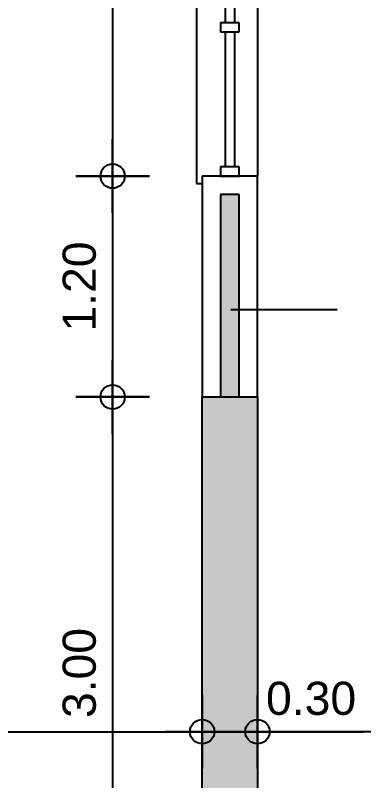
# Model space of a CAD drawing. Header units: metres. Extents: x -11 to 85, y -301 to 135.
# Drawn here: x 39.109 to 41, y 16.062 to 20.221 of the extents above; entities that cross this region are included whole.
import ezdxf

# ---------------------------------------------------------------- set-up
doc = ezdxf.new("R2010")
doc.units = ezdxf.units.M
doc.header["$LTSCALE"] = 0.036
doc.header["$PDMODE"] = 2
for name, color, linetype in [('arxitek corofos', 252, 'Continuous'), ('DIMBLK', 252, 'Continuous'), ('HLEK_FL001_SYMBOLS', 230, 'Continuous'), ('Parathira', 252, 'Continuous')]:
    doc.layers.add(name, color=color, linetype=linetype)
doc.styles.get("Standard").update_dxf_attribs({"font": 'arial.ttf'})
doc.dimstyles.new('CADWDOT', dxfattribs={"dimscale": 0.1, "dimtxt": 1.8, "dimasz": 0.08, "dimexe": 2, "dimexo": 0, "dimgap": 0.09, "dimtad": 0, "dimrnd": 0.001, "dimzin": 0, "dimdsep": 46, "dimtxsty": 'Standard', "dimblk1": 'ARTDIM', "dimblk2": 'ARTDIM', "dimsah": 1, "dimcen": 0.09, "dimdle": 0.05, "dimse1": 1, "dimse2": 1, "dimadec": 0, "dimazin": 0, "dimtfac": 1, "dimtmove": 0, "dimatfit": 3, "dimldrblk": 'ARTDIM', "dimfxl": 2, "dimtvp": 0.9999, "dimtolj": 1, "dimtzin": 0, "dimarcsym": 0})

# ---------------------------------------------------------------- blocks, each defined once
blk = doc.blocks.new('ARTDIM')
at = {"layer": 'DIMBLK'}
for p, q in [((0, -24.9975), (0, 24.9975)), ((-24.9975, 0), (24.9975, 0))]:
    blk.add_line(p, q, dxfattribs=at)
blk.add_circle((0, 0), 8.25, dxfattribs=at)
blk = doc.blocks.new('*D434')
at = {"layer": 'arxitek corofos', "color": 0, "lineweight": -2}
blk.add_line((22.4317, 16.3286), (40.1157, 16.3286), dxfattribs=at)
at = {"layer": 'Defpoints', "color": 0, "transparency": 16777216}
for p in [(22.4237, 16.3286), (40.1237, 16.3286), (40.1237, 16.3286)]:
    blk.add_point(p, dxfattribs=at)
at = {"layer": 'arxitek corofos', "color": 0, "lineweight": -2, "xscale": 0.008, "yscale": 0.008, "zscale": 0.008, "rotation": 180}
blk.add_blockref('ARTDIM', (22.4237, 16.3286), dxfattribs=at)
at = {"layer": 'arxitek corofos', "color": 0, "lineweight": -2, "xscale": 0.008, "yscale": 0.008, "zscale": 0.008}
blk.add_blockref('ARTDIM', (40.1237, 16.3286), dxfattribs=at)
at = {"layer": 'arxitek corofos', "color": 0, "insert": (31.2737, 16.5086), "char_height": 0.18, "attachment_point": 5}
blk.add_mtext('\\A1;17.70', dxfattribs=at)
blk = doc.blocks.new('*D435')
at = {"layer": 'arxitek corofos', "color": 0, "lineweight": -2}
for p, q in [((40.1317, 16.3286), (40.4157, 16.3286)), ((40.4237, 16.3286), (40.9983, 16.3286))]:
    blk.add_line(p, q, dxfattribs=at)
at = {"layer": 'Defpoints', "color": 0, "transparency": 16777216}
for p in [(40.1237, 18.1474), (40.4237, 18.1474), (40.4237, 16.3286)]:
    blk.add_point(p, dxfattribs=at)
at = {"layer": 'arxitek corofos', "color": 0, "lineweight": -2, "xscale": 0.008, "yscale": 0.008, "zscale": 0.008, "rotation": 180}
blk.add_blockref('ARTDIM', (40.1237, 16.3286), dxfattribs=at)
at = {"layer": 'arxitek corofos', "color": 0, "lineweight": -2, "xscale": 0.008, "yscale": 0.008, "zscale": 0.008}
blk.add_blockref('ARTDIM', (40.4237, 16.3286), dxfattribs=at)
at = {"layer": 'arxitek corofos', "color": 0, "insert": (40.715, 16.5086), "char_height": 0.18, "attachment_point": 5}
blk.add_mtext('\\A1;0.30', dxfattribs=at)
blk = doc.blocks.new('A$C52D13D70')
at = {"layer": 'Parathira'}
for p, q in [((-0.33, 0.04), (-0.33, -2.44)), ((-0.3, 0.04), (-0.33, 0.04)), ((-0.1, 0), (-0.2, 0)), ((-0.2, 0), (-0.2, -0.05)), ((-0.1, -0.05), (-0.1, 0)), ((0, 0), (0, -2.4)), ((-0.2, -0.05), (-0.1, -0.05)), ((-0.175, -0.05), (-0.175, -0.7833)), ((-0.125, -0.05), (-0.125, -0.7833)), ((-0.1, -0.7833), (-0.2, -0.7833)), ((-0.2, -0.7833), (-0.2, -0.8333)), ((-0.1, -0.8333), (-0.1, -0.7833)), ((-0.2, -0.8333), (-0.1, -0.8333)), ((-0.175, -0.8333), (-0.175, -1.5667)), ((-0.125, -0.8333), (-0.125, -1.5667)), ((-0.1, -1.5667), (-0.2, -1.5667)), ((-0.2, -1.5667), (-0.2, -1.6167)), ((-0.1, -1.6167), (-0.1, -1.5667)), ((-0.2, -1.6167), (-0.1, -1.6167)), ((-0.175, -1.6167), (-0.175, -2.35)), ((-0.125, -1.6167), (-0.125, -2.35)), ((-0.1, -2.35), (-0.2, -2.35)), ((-0.2, -2.35), (-0.2, -2.4)), ((-0.1, -2.4), (-0.1, -2.35)), ((-0.2, -2.4), (-0.1, -2.4)), ((-0.33, -2.44), (-0.3, -2.44))]:
    blk.add_line(p, q, dxfattribs=at)
blk = doc.blocks.new('*D504')
at = {"layer": 'arxitek corofos', "color": 0, "lineweight": -2}
blk.add_line((39.6374, 21.7394), (39.6374, 19.3554), dxfattribs=at)
at = {"layer": 'Defpoints', "color": 0, "transparency": 16777216}
for p in [(40.4237, 21.7474), (39.6374, 19.3474), (40.4237, 19.3474)]:
    blk.add_point(p, dxfattribs=at)
at = {"layer": 'arxitek corofos', "color": 0, "lineweight": -2, "xscale": 0.008, "yscale": 0.008, "zscale": 0.008}
for p, rotation in [((39.6374, 21.7474), 90), ((39.6374, 19.3474), 270)]:
    blk.add_blockref('ARTDIM', p, dxfattribs=dict(at, rotation=rotation))
at = {"layer": 'arxitek corofos', "color": 0, "insert": (39.4574, 20.5474), "char_height": 0.18, "attachment_point": 5, "rotation": 90}
blk.add_mtext('\\A1;2.40', dxfattribs=at)
blk = doc.blocks.new('*D505')
at = {"layer": 'arxitek corofos', "color": 0, "lineweight": -2}
blk.add_line((39.6374, 19.3394), (39.6374, 18.1554), dxfattribs=at)
at = {"layer": 'Defpoints', "color": 0, "transparency": 16777216}
for p in [(40.1237, 19.3474), (39.6374, 18.1474), (40.1237, 18.1474)]:
    blk.add_point(p, dxfattribs=at)
at = {"layer": 'arxitek corofos', "color": 0, "lineweight": -2, "xscale": 0.008, "yscale": 0.008, "zscale": 0.008}
for p, rotation in [((39.6374, 19.3474), 90), ((39.6374, 18.1474), 270)]:
    blk.add_blockref('ARTDIM', p, dxfattribs=dict(at, rotation=rotation))
at = {"layer": 'arxitek corofos', "color": 0, "insert": (39.4574, 18.7474), "char_height": 0.18, "attachment_point": 5, "rotation": 90}
blk.add_mtext('\\A1;1.20', dxfattribs=at)
blk = doc.blocks.new('*D506')
at = {"layer": 'arxitek corofos', "color": 0, "lineweight": -2}
blk.add_line((39.6374, 18.1394), (39.6374, 15.1554), dxfattribs=at)
at = {"layer": 'Defpoints', "color": 0, "transparency": 16777216}
for p in [(40.1237, 18.1474), (39.6374, 15.1474), (40.1237, 15.1474)]:
    blk.add_point(p, dxfattribs=at)
at = {"layer": 'arxitek corofos', "color": 0, "lineweight": -2, "xscale": 0.008, "yscale": 0.008, "zscale": 0.008}
for p, rotation in [((39.6374, 18.1474), 90), ((39.6374, 15.1474), 270)]:
    blk.add_blockref('ARTDIM', p, dxfattribs=dict(at, rotation=rotation))
at = {"layer": 'arxitek corofos', "color": 0, "insert": (39.4574, 16.6474), "char_height": 0.18, "attachment_point": 5, "rotation": 90}
blk.add_mtext('\\A1;3.00', dxfattribs=at)
blk = doc.blocks.new('*D1876')
at = {"layer": 'Defpoints', "color": 0, "transparency": 16777216}
for p in [(40.4237, 16.3286), (40.4237, 16.3286), (47.4737, 16.3286)]:
    blk.add_point(p, dxfattribs=at)
at = {"layer": 'HLEK_FL001_SYMBOLS', "color": 0, "lineweight": -2, "transparency": 16777216}
blk.add_line((47.4657, 16.3286), (40.4317, 16.3286), dxfattribs=at)
at = {"layer": 'HLEK_FL001_SYMBOLS', "color": 0, "lineweight": -2, "transparency": 16777216, "xscale": 0.008, "yscale": 0.008, "zscale": 0.008, "rotation": 180}
blk.add_blockref('ARTDIM', (40.4237, 16.3286), dxfattribs=at)
at = {"layer": 'HLEK_FL001_SYMBOLS', "color": 0, "lineweight": -2, "transparency": 16777216, "xscale": 0.008, "yscale": 0.008, "zscale": 0.008}
blk.add_blockref('ARTDIM', (47.4737, 16.3286), dxfattribs=at)
at = {"layer": 'HLEK_FL001_SYMBOLS', "color": 0, "transparency": 16777216, "insert": (43.9487, 16.5124), "char_height": 0.18, "attachment_point": 5}
blk.add_mtext('\\A1;7.05', dxfattribs=at)

msp = doc.modelspace()

# ---------------------------------------------------------------- hatches: boundary and pattern name
at = {"layer": 'arxitek corofos'}
for points in [[(40.3237, 19.2474), (40.2237, 19.2474), (40.2237, 18.1474), (40.3237, 18.1474)], [(40.1237, 15.1474), (40.4237, 15.1474), (40.4237, 18.1474), (40.1237, 18.1474)]]:
    msp.add_hatch(color=256, dxfattribs=at).paths.add_polyline_path(points)

# ---------------------------------------------------------------- linework, layer by layer
for p, q in [((40.4237, 19.3474), (40.1237, 19.3474)), ((40.1237, 19.3474), (40.1237, 18.1474)), ((40.4237, 18.1474), (40.4237, 19.3474)), ((40.2237, 19.2474), (40.2237, 18.1474)), ((40.3237, 19.2474), (40.2237, 19.2474)), ((40.3237, 18.1474), (40.3237, 19.2474)), ((40.2799, 18.6234), (40.8572, 18.6234)), ((40.1237, 18.1474), (40.4237, 18.1474)), ((40.1237, 15.1474), (40.1237, 18.1474)), ((40.4237, 18.1474), (40.4237, 15.1474))]:
    msp.add_line(p, q, dxfattribs=at)

# ---------------------------------------------------------------- block references
msp.add_blockref('A$C52D13D70', (40.4237, 21.7474), dxfattribs=at)

# ---------------------------------------------------------------- dimensions: what is measured, and where the dimension line sits
for base, p1, p2, picture, middle in [((39.6374, 19.3474), (40.4237, 21.7474), (40.4237, 19.3474), '*D504', (39.4574, 20.5474)), ((39.6374, 18.1474), (40.1237, 19.3474), (40.1237, 18.1474), '*D505', (39.4574, 18.7474)), ((39.6374, 15.1474), (40.1237, 18.1474), (40.1237, 15.1474), '*D506', (39.4574, 16.6474))]:
    dim = msp.add_linear_dim(base=base, p1=p1, p2=p2, angle=90, dimstyle='CADWDOT', dxfattribs=at)
    dim.commit()
    dim.dimension.update_dxf_attribs({"geometry": picture, "text_midpoint": middle})
for base, p1, p2, picture, middle in [((40.4237, 16.3286), (40.1237, 18.1474), (40.4237, 18.1474), '*D435', (40.715, 16.5086)), ((40.1237, 16.3286), (22.4237, 16.3286), (40.1237, 16.3286), '*D434', (31.2737, 16.5086))]:
    dim = msp.add_linear_dim(base=base, p1=p1, p2=p2, dimstyle='CADWDOT', dxfattribs=at)
    dim.commit()
    dim.dimension.update_dxf_attribs({"geometry": picture, "text_midpoint": middle})
at = {"layer": 'HLEK_FL001_SYMBOLS'}
dim = msp.add_linear_dim(base=(40.4237, 16.3286), p1=(47.4737, 16.3286), p2=(40.4237, 16.3286), dimstyle='CADWDOT', override={"dimfxl": 0.18}, dxfattribs=at)
dim.commit()
dim.dimension.update_dxf_attribs({"geometry": '*D1876', "text_midpoint": (43.9487, 16.5124)})

doc.saveas('drawing.dxf')
